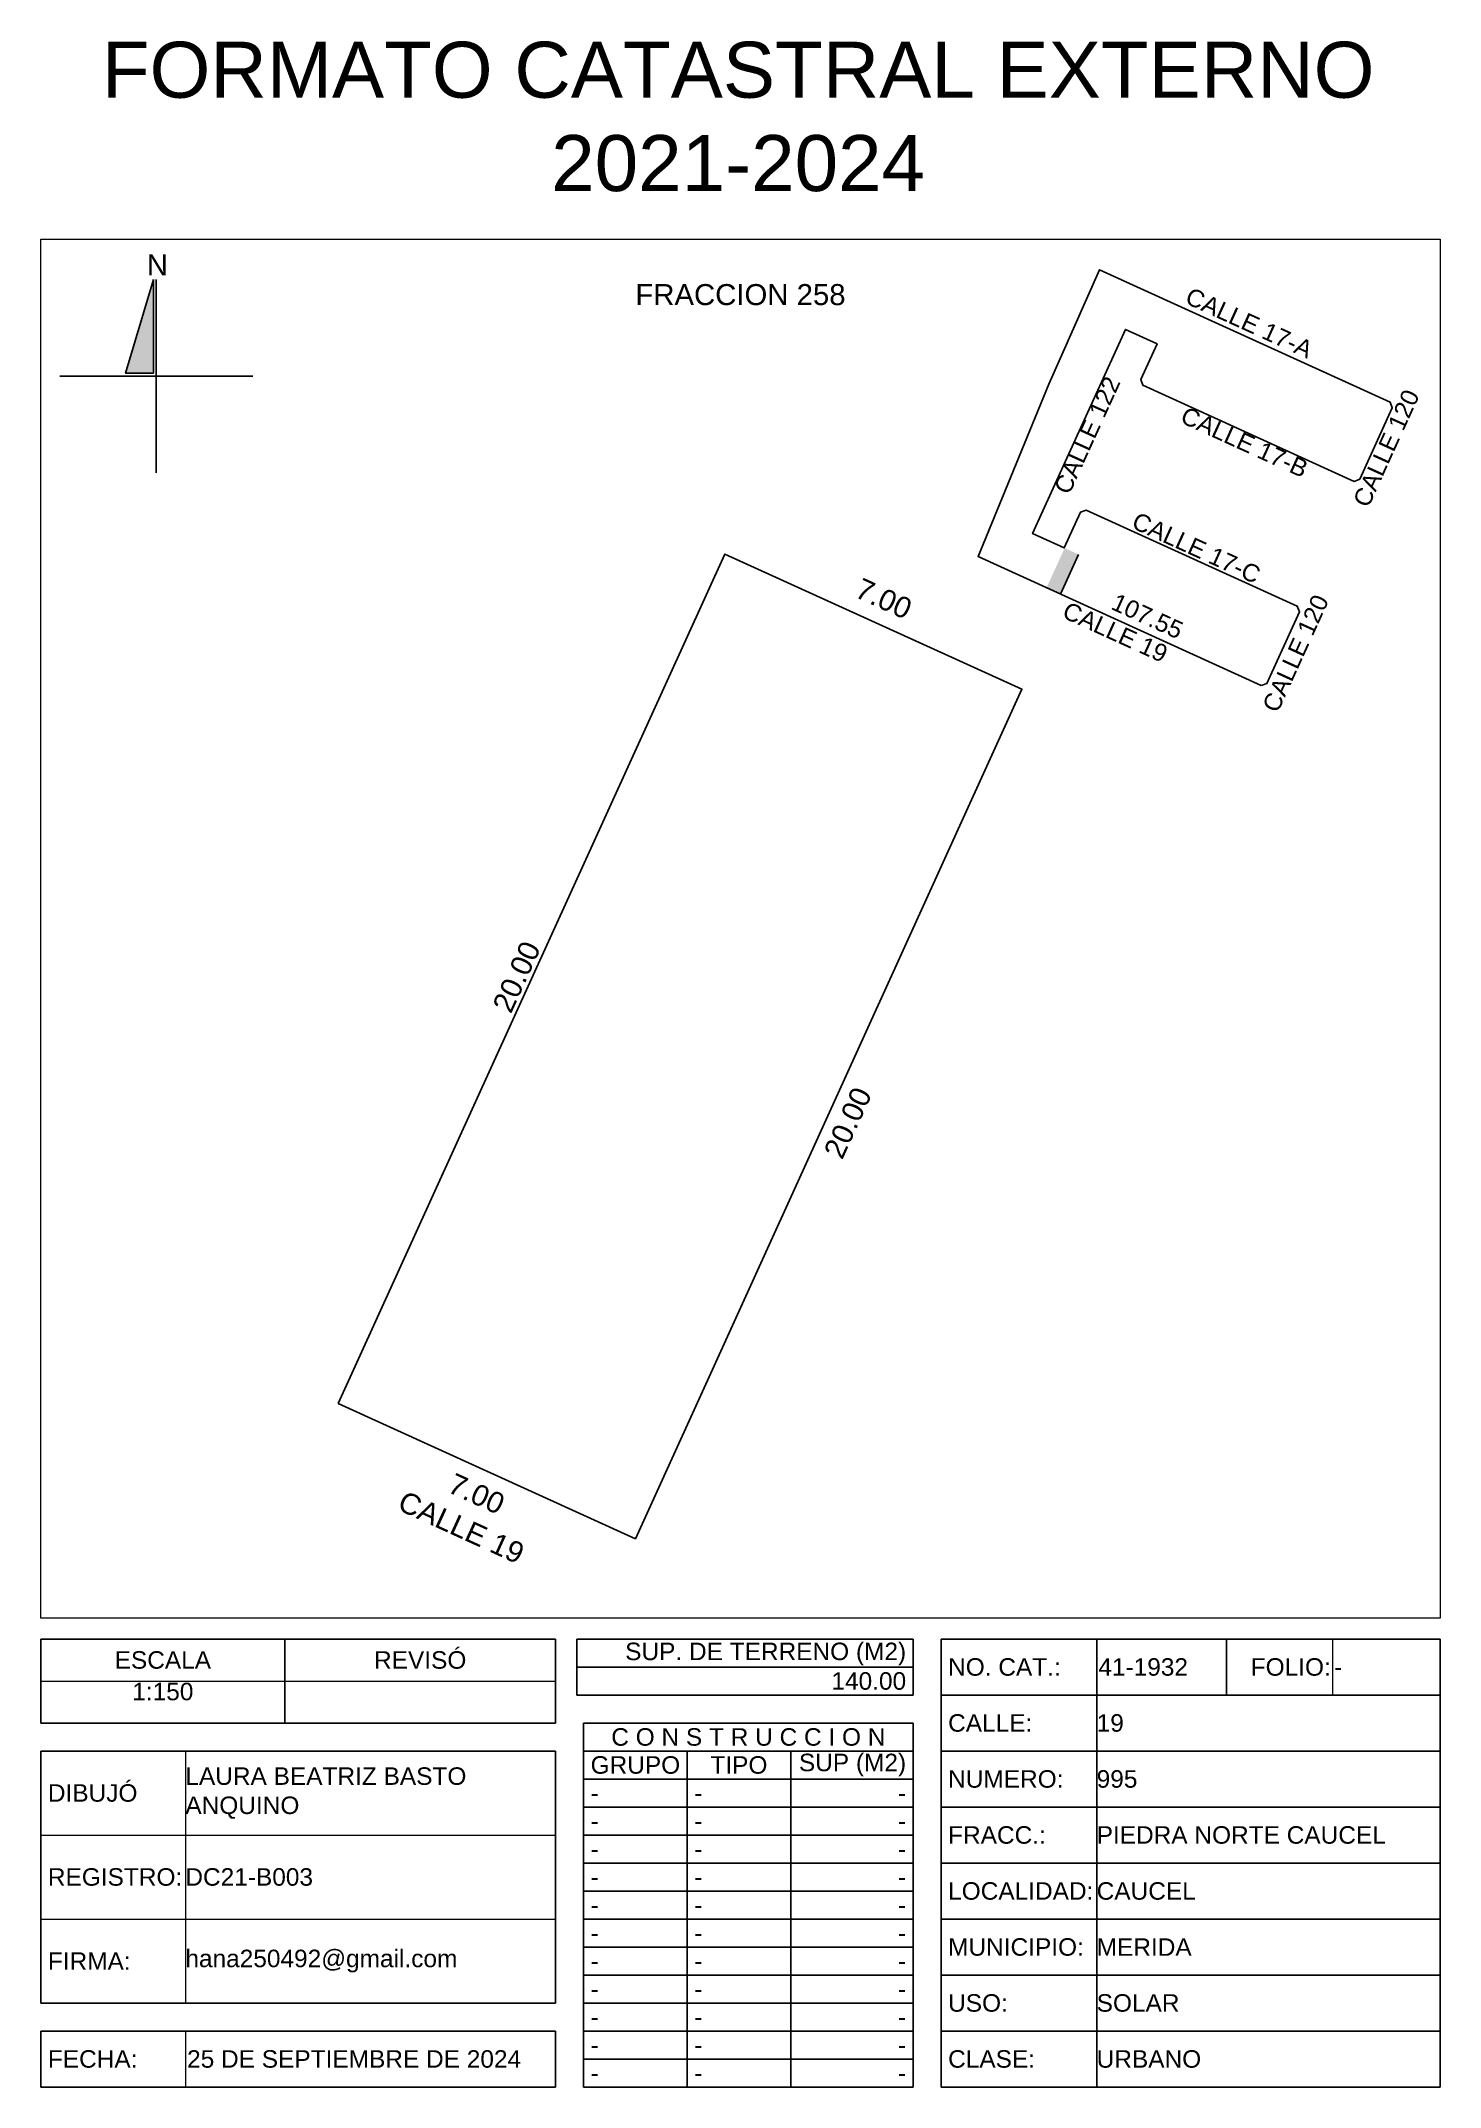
# Model space of a CAD drawing. Header units: inches. Extents: x 163.5 to 193.5, y 30.1 to 74.
import ezdxf

# ---------------------------------------------------------------- set-up
doc = ezdxf.new("R2010")
doc.units = ezdxf.units.IN
doc.header["$MEASUREMENT"] = 0
doc.layers.add('_DIV LOTES', color=7, linetype='Continuous')
doc.styles.add('Formato', font='arial.ttf')
doc.styles.add('Localizacion', font='arial.ttf')
doc.styles.get("Standard").update_dxf_attribs({"font": 'arial.ttf'})
doc.styles.add('Terreno', font='arial.ttf')
doc.dimstyles.new('T-100', dxfattribs={"dimscale": 0, "dimtxt": 0.45, "dimasz": 0.18, "dimexe": 0.18, "dimexo": 0.0625, "dimgap": 0.0905, "dimtad": 0, "dimzin": 1, "dimdsep": 46, "dimtxsty": 'Terreno', "dimblk": 'NONE', "dimcen": 0, "dimse1": 1, "dimse2": 1, "dimsd1": 1, "dimsd2": 1, "dimclrt": 256, "dimadec": 0, "dimazin": 0, "dimtfac": 1, "dimtix": 1, "dimtofl": 0, "dimtmove": 2, "dimatfit": 3, "dimldrblk": 'NONE', "dimfxl": 1, "dimtolj": 1, "dimarcsym": 0})
doc.dimstyles.new('U-100', dxfattribs={"dimscale": 0, "dimtxt": 0.375, "dimasz": 0.18, "dimexe": 0.18, "dimexo": 0.0625, "dimgap": 0.0905, "dimtad": 0, "dimzin": 1, "dimdsep": 46, "dimtxsty": 'Terreno', "dimblk": 'NONE', "dimcen": 0, "dimse1": 1, "dimse2": 1, "dimsd1": 1, "dimsd2": 1, "dimclrt": 256, "dimadec": 0, "dimazin": 0, "dimtfac": 1, "dimtix": 1, "dimtofl": 0, "dimtmove": 2, "dimatfit": 3, "dimldrblk": 'NONE', "dimfxl": 1, "dimtolj": 1, "dimarcsym": 0})

# ---------------------------------------------------------------- blocks, each defined once
blk = doc.blocks.new('*T4')
at = {"color": 0, "linetype": 'ByBlock', "lineweight": -2, "transparency": 16777216}
for p, q in [((0, 0), (11.036, 0)), ((0, 0), (0, -1.8)), ((5.23, 0), (5.23, -1.8)), ((11.036, 0), (11.036, -1.8)), ((0, -1.8), (11.036, -1.8))]:
    blk.add_line(p, q, dxfattribs=at)
at = {"layer": 'Defpoints', "color": 8, "linetype": 'ByBlock', "lineweight": 0, "transparency": 16777216}
blk.add_line((0, -0.9), (11.036, -0.9), dxfattribs=at)
at = {"color": 0, "lineweight": 18, "transparency": 16777216, "char_height": 0.375}
for s, insert, width, attachment_point in [('{\\C256;ESCALA}', (2.615, -0.45), 5.15762, 5), ('REVISÓ', (8.133, -0.45), 5.73486, 5), ('1:150', (2.615, -0.936), 5.15762, 2)]:
    blk.add_mtext(s, dxfattribs=dict(at, insert=insert, width=width, attachment_point=attachment_point))
blk = doc.blocks.new('*T5')
at = {"color": 0, "lineweight": -2, "transparency": 16777216}
for p, q in [((0, 0), (7.21, 0)), ((0, 0), (0, -0.6)), ((7.21, 0), (7.21, -0.6)), ((0, -0.6), (7.21, -0.6))]:
    blk.add_line(p, q, dxfattribs=at)
at = {"color": 0, "lineweight": 18, "transparency": 16777216, "insert": (7.06, -0.3), "char_height": 0.375, "width": 6.90975, "attachment_point": 6}
blk.add_mtext('140.00', dxfattribs=at)
blk = doc.blocks.new('*T6')
at = {"color": 0, "lineweight": -2, "transparency": 16777216}
for p, q in [((0, 0), (7.21, 0)), ((0, 0), (0, -0.6)), ((7.21, 0), (7.21, -0.6)), ((0, -0.6), (7.21, -0.6))]:
    blk.add_line(p, q, dxfattribs=at)
at = {"color": 0, "lineweight": 18, "transparency": 16777216, "insert": (7.06, -0.564), "char_height": 0.375, "width": 6.90975, "attachment_point": 9}
blk.add_mtext('{\\C256;  SUP. DE TERRENO (M2)   }', dxfattribs=at)
blk = doc.blocks.new('*T7')
at = {"color": 0, "lineweight": -2, "transparency": 16777216}
for p, q in [((0, 0), (3.336, 0)), ((0, 0), (0, -9.6)), ((0, -1.2), (3.336, -1.2)), ((0, -2.4), (3.336, -2.4)), ((0, -3.6), (3.336, -3.6)), ((0, -4.8), (3.336, -4.8)), ((0, -6), (3.336, -6)), ((0, -7.2), (3.336, -7.2)), ((0, -8.4), (3.336, -8.4)), ((0, -9.6), (3.336, -9.6))]:
    blk.add_line(p, q, dxfattribs=at)
at = {"layer": 'Defpoints', "color": 8, "linetype": 'ByBlock', "lineweight": 0, "transparency": 16777216}
blk.add_line((3.336, 0), (3.336, -9.6), dxfattribs=at)
at = {"color": 0, "lineweight": 18, "transparency": 16777216, "char_height": 0.375, "width": 3.03551, "attachment_point": 4, "style": 'Formato'}
for s, insert in [('NO. CAT.:', (0.15, -0.6)), ('CALLE:', (0.15, -1.8)), ('NUMERO:', (0.15, -3)), ('FRACC.:', (0.15, -4.2)), ('LOCALIDAD:', (0.15, -5.4)), ('MUNICIPIO:', (0.15, -6.6)), ('CLASE:', (0.15, -9))]:
    blk.add_mtext(s, dxfattribs=dict(at, insert=insert))
at = {"color": 0, "lineweight": 18, "transparency": 16777216, "insert": (0.15, -7.8), "char_height": 0.375, "width": 3.03551, "attachment_point": 4}
blk.add_mtext('USO:', dxfattribs=at)
blk = doc.blocks.new('*T8')
at = {"color": 0, "lineweight": -2, "transparency": 16777216}
for p, q in [((0, 0), (7.363, 0)), ((7.363, 0), (7.363, -8.4)), ((0, -1.2), (7.363, -1.2)), ((0, -2.4), (7.363, -2.4)), ((0, -3.6), (7.363, -3.6)), ((0, -4.8), (7.363, -4.8)), ((0, -6), (7.363, -6)), ((0, -7.2), (7.363, -7.2)), ((0, -8.4), (7.363, -8.4))]:
    blk.add_line(p, q, dxfattribs=at)
at = {"layer": 'Defpoints', "color": 8, "linetype": 'ByBlock', "lineweight": 0, "transparency": 16777216}
blk.add_line((0, 0), (0, -8.4), dxfattribs=at)
at = {"color": 0, "lineweight": 18, "transparency": 16777216, "char_height": 0.375, "width": 7.363, "attachment_point": 4}
for s, insert in [('19', (0, -0.6)), ('995', (0, -1.8)), ('PIEDRA NORTE CAUCEL', (0, -3)), ('CAUCEL', (0, -4.2)), ('MERIDA', (0, -5.4)), ('SOLAR', (0, -6.6)), ('URBANO', (0, -7.8))]:
    blk.add_mtext(s, dxfattribs=dict(at, insert=insert))
blk = doc.blocks.new('*T9')
at = {"color": 0, "lineweight": -2, "transparency": 16777216}
for p, q in [((0, 0), (2.782, 0)), ((2.782, 0), (2.782, -1.2)), ((0, -1.2), (2.782, -1.2))]:
    blk.add_line(p, q, dxfattribs=at)
at = {"layer": 'Defpoints', "color": 8, "linetype": 'ByBlock', "lineweight": 0, "transparency": 16777216}
blk.add_line((0, 0), (0, -1.2), dxfattribs=at)
at = {"color": 0, "lineweight": 18, "transparency": 16777216, "insert": (0.036, -0.6), "char_height": 0.375, "width": 2.7103, "attachment_point": 4}
blk.add_mtext('41-1932', dxfattribs=at)
blk = doc.blocks.new('*T10')
at = {"color": 0, "lineweight": -2, "transparency": 16777216}
for p, q in [((0, 0), (2.273, 0)), ((0, 0), (0, -1.2)), ((0, -1.2), (2.273, -1.2))]:
    blk.add_line(p, q, dxfattribs=at)
at = {"layer": 'Defpoints', "color": 8, "linetype": 'ByBlock', "lineweight": 0, "transparency": 16777216}
blk.add_line((2.273, 0), (2.273, -1.2), dxfattribs=at)
at = {"color": 0, "lineweight": 18, "transparency": 16777216, "insert": (2.237, -0.6), "char_height": 0.375, "width": 2.2007, "attachment_point": 6}
blk.add_mtext(' FOLIO:', dxfattribs=at)
blk = doc.blocks.new('*T11')
at = {"color": 0, "lineweight": -2, "transparency": 16777216}
for p, q in [((0, 0), (2.308, 0)), ((2.308, 0), (2.308, -1.2)), ((0, -1.2), (2.308, -1.2))]:
    blk.add_line(p, q, dxfattribs=at)
at = {"layer": 'Defpoints', "color": 8, "linetype": 'ByBlock', "lineweight": 0, "transparency": 16777216}
blk.add_line((0, 0), (0, -1.2), dxfattribs=at)
at = {"color": 0, "lineweight": 18, "transparency": 16777216, "insert": (0.036, -0.6), "char_height": 0.375, "width": 2.236, "attachment_point": 4}
blk.add_mtext('-', dxfattribs=at)
blk = doc.blocks.new('*T12')
at = {"color": 0, "lineweight": -2, "transparency": 16777216}
for p, q in [((0, 0), (3.098, 0)), ((0, 0), (0, -1.2)), ((0, -1.2), (3.098, -1.2))]:
    blk.add_line(p, q, dxfattribs=at)
at = {"layer": 'Defpoints', "color": 8, "linetype": 'ByBlock', "lineweight": 0, "transparency": 16777216}
blk.add_line((3.098, 0), (3.098, -1.2), dxfattribs=at)
at = {"color": 0, "lineweight": 18, "transparency": 16777216, "insert": (0.15, -0.6), "char_height": 0.375, "width": 2.79829, "attachment_point": 4}
blk.add_mtext('{\\C256;FECHA:}', dxfattribs=at)
blk = doc.blocks.new('*T13')
at = {"color": 0, "lineweight": -2, "transparency": 16777216}
for p, q in [((0, 0), (7.938, 0)), ((7.938, 0), (7.938, -1.2)), ((0, -1.2), (7.938, -1.2))]:
    blk.add_line(p, q, dxfattribs=at)
at = {"layer": 'Defpoints', "color": 8, "linetype": 'ByBlock', "lineweight": 0, "transparency": 16777216}
blk.add_line((0, 0), (0, -1.2), dxfattribs=at)
at = {"color": 0, "lineweight": 18, "transparency": 16777216, "insert": (0.036, -0.6), "char_height": 0.375, "width": 7.86619, "attachment_point": 4}
blk.add_mtext('{\\C256;25 DE SEPTIEMBRE DE 2024}', dxfattribs=at)
blk = doc.blocks.new('*T14')
at = {"color": 0, "lineweight": -2, "transparency": 16777216}
for p, q in [((0, 0), (7.065, 0)), ((0, 0), (0, -7.8)), ((7.065, 0), (7.065, -7.8)), ((0, -0.6), (7.065, -0.6)), ((2.22, -0.6), (2.22, -7.8)), ((4.44, -0.6), (4.44, -7.8)), ((0, -1.2), (7.065, -1.2)), ((0, -1.8), (7.065, -1.8)), ((0, -2.4), (7.065, -2.4)), ((0, -3), (7.065, -3)), ((0, -3.6), (7.065, -3.6)), ((0, -4.2), (7.065, -4.2)), ((0, -4.8), (7.065, -4.8)), ((0, -5.4), (7.065, -5.4)), ((0, -6), (7.065, -6)), ((0, -6.6), (7.065, -6.6)), ((0, -7.2), (7.065, -7.2)), ((0, -7.8), (7.065, -7.8))]:
    blk.add_line(p, q, dxfattribs=at)
at = {"color": 0, "lineweight": 18, "transparency": 16777216, "char_height": 0.375}
for s, insert, width, attachment_point in [('{\\C256;C O N S T R U C C I O N}', (3.532, -0.3), 7.065, 5), ('GRUPO', (1.11, -0.9), 2.22, 5), ('TIPO', (3.33, -0.9), 2.22, 5), ('SUP (M2)', (6.915, -0.9), 2.325, 6), ('-', (0.15, -1.5), 1.92, 4), ('-', (2.37, -1.5), 1.92, 4), ('-', (0.15, -2.1), 1.92, 4), ('-', (2.37, -2.1), 1.92, 4), ('-', (0.15, -2.7), 1.92, 4), ('-', (2.37, -2.7), 1.92, 4), ('-', (0.15, -3.3), 1.92, 4), ('-', (2.37, -3.3), 1.92, 4), ('-', (0.15, -3.9), 1.92, 4), ('-', (2.37, -3.9), 1.92, 4), ('-', (0.15, -4.5), 1.92, 4), ('-', (2.37, -4.5), 1.92, 4), ('-', (0.15, -5.1), 1.92, 4), ('-', (2.37, -5.1), 1.92, 4), ('-', (0.15, -5.7), 1.92, 4), ('-', (2.37, -5.7), 1.92, 4), ('-', (0.15, -6.3), 1.92, 4), ('-', (2.37, -6.3), 1.92, 4), ('-', (0.15, -6.9), 1.92, 4), ('-', (2.37, -6.9), 1.92, 4), ('-', (0.15, -7.5), 1.92, 4), ('-', (2.37, -7.5), 1.92, 4), ('-', (6.915, -7.5), 2.325, 6)]:
    blk.add_mtext(s, dxfattribs=dict(at, insert=insert, width=width, attachment_point=attachment_point))
at = {"color": 0, "lineweight": 18, "transparency": 16777216, "char_height": 0.375, "width": 2.325, "attachment_point": 6, "style": 'Formato'}
for insert in [(6.915, -1.5), (6.915, -2.1), (6.915, -2.7), (6.915, -3.3), (6.915, -3.9), (6.915, -4.5), (6.915, -5.1), (6.915, -5.7), (6.915, -6.3), (6.915, -6.9)]:
    blk.add_mtext('-', dxfattribs=dict(at, insert=insert))
blk = doc.blocks.new('*T15')
at = {"color": 0, "lineweight": -2, "transparency": 16777216}
for p, q in [((0, 0), (11.036, 0)), ((0, 0), (0, -5.4)), ((11.036, 0), (11.036, -5.4)), ((0, -5.4), (11.036, -5.4))]:
    blk.add_line(p, q, dxfattribs=at)
at = {"layer": 'Defpoints', "color": 8, "linetype": 'ByBlock', "lineweight": 0, "transparency": 16777216}
for p, q in [((3.098, 0), (3.098, -5.4)), ((0, -1.8), (11.036, -1.8)), ((0, -3.6), (11.036, -3.6))]:
    blk.add_line(p, q, dxfattribs=at)
at = {"color": 0, "lineweight": 18, "transparency": 16777216, "char_height": 0.375, "width": 7.93819, "attachment_point": 4, "style": 'Formato'}
for s, insert in [('LAURA BEATRIZ BASTO ANQUINO', (3.098, -0.9)), ('DC21-B003', (3.098, -2.7)), ('hana250492@gmail.com', (3.098, -4.5))]:
    blk.add_mtext(s, dxfattribs=dict(at, insert=insert))
at = {"color": 0, "lineweight": 18, "transparency": 16777216, "char_height": 0.375, "width": 2.79829, "attachment_point": 4}
for s, insert in [('DIBUJÓ', (0.15, -0.9)), ('REGISTRO:', (0.15, -2.7)), ('FIRMA:', (0.15, -4.5))]:
    blk.add_mtext(s, dxfattribs=dict(at, insert=insert))
blk = doc.blocks.new('Norte')
blk.add_hatch(color=256).paths.add_polyline_path([(2254.291, 2179.168), (2254.691, 2179.168), (2254.691, 2180.508)])
for p, q in [((2254.731, 2180.508), (2254.731, 2177.748)), ((2253.351, 2179.128), (2256.111, 2179.128))]:
    blk.add_line(p, q)
blk.add_lwpolyline([(2254.691, 2180.508), (2254.291, 2179.168), (2254.691, 2179.168)], close=True)
at = {"insert": (2254.595, 2180.866), "char_height": 0.3, "width": 0.27128, "attachment_point": 1, "style": 'Localizacion'}
blk.add_mtext('N', dxfattribs=at)
blk = doc.blocks.new('*D19')
at = {"layer": 'Defpoints', "color": 0, "transparency": 16777216}
for p in [(186.477, 69.651), (186.218, 69.082), (192.448, 66.246)]:
    blk.add_point(p, dxfattribs=at)
at = {"transparency": 16777216, "insert": (189.425, 67.943), "char_height": 0.375, "attachment_point": 5, "rotation": 335.528, "style": 'Terreno'}
blk.add_mtext('\\A1;CALLE 17-A', dxfattribs=at)
blk = doc.blocks.new('_None')
blk = doc.blocks.new('*D20')
at = {"layer": 'Defpoints', "color": 0, "transparency": 16777216}
for p in [(183.612, 62.936), (189.683, 60.173), (189.482, 59.73)]:
    blk.add_point(p, dxfattribs=at)
at = {"transparency": 16777216, "insert": (186.553, 61.316), "char_height": 0.375, "attachment_point": 5, "rotation": 335.528, "style": 'Terreno'}
blk.add_mtext('\\A1;CALLE 19', dxfattribs=at)
blk = doc.blocks.new('*D21')
at = {"layer": 'Defpoints', "color": 0, "transparency": 16777216}
for p in [(190.502, 61.751), (190.77, 61.629), (189.804, 60.218)]:
    blk.add_point(p, dxfattribs=at)
at = {"transparency": 16777216, "insert": (190.421, 60.862), "char_height": 0.375, "attachment_point": 5, "rotation": 65.528, "style": 'Terreno'}
blk.add_mtext('\\A1;CALLE 120', dxfattribs=at)
blk = doc.blocks.new('*D22')
at = {"layer": 'Defpoints', "color": 0, "transparency": 16777216}
for p in [(186.029, 64.153), (185.929, 63.932), (190.457, 61.872)]:
    blk.add_point(p, dxfattribs=at)
at = {"transparency": 16777216, "insert": (188.293, 63.122), "char_height": 0.375, "attachment_point": 5, "rotation": 335.528, "style": 'Terreno'}
blk.add_mtext('\\A1;CALLE 17-C', dxfattribs=at)
blk = doc.blocks.new('*D23')
at = {"layer": 'Defpoints', "color": 0, "transparency": 16777216}
for p in [(186.771, 67.805), (186.948, 67.724), (184.78, 63.43)]:
    blk.add_point(p, dxfattribs=at)
at = {"transparency": 16777216, "insert": (185.952, 65.537), "char_height": 0.375, "attachment_point": 5, "rotation": 65.528, "style": 'Terreno'}
blk.add_mtext('\\A1;CALLE 122', dxfattribs=at)
blk = doc.blocks.new('*D24')
at = {"layer": 'Defpoints', "color": 0, "transparency": 16777216}
for p in [(187.147, 66.608), (191.674, 64.547), (191.588, 64.356)]:
    blk.add_point(p, dxfattribs=at)
at = {"transparency": 16777216, "insert": (189.324, 65.387), "char_height": 0.375, "attachment_point": 5, "rotation": 335.528, "style": 'Terreno'}
blk.add_mtext('\\A1;CALLE 17-B', dxfattribs=at)
blk = doc.blocks.new('*D25')
at = {"layer": 'Defpoints', "color": 0, "transparency": 16777216}
for p in [(192.493, 66.126), (192.714, 66.025), (191.795, 64.593)]:
    blk.add_point(p, dxfattribs=at)
at = {"transparency": 16777216, "insert": (192.365, 65.258), "char_height": 0.375, "attachment_point": 5, "rotation": 65.528, "style": 'Terreno'}
blk.add_mtext('\\A1;CALLE 120', dxfattribs=at)
blk = doc.blocks.new('*D26')
at = {"layer": 'Defpoints', "color": 0, "transparency": 16777216}
for p in [(184.521, 62.522), (189.683, 60.173), (189.825, 60.483)]:
    blk.add_point(p, dxfattribs=at)
at = {"transparency": 16777216, "insert": (187.243, 61.658), "char_height": 0.375, "attachment_point": 5, "rotation": 335.528, "style": 'Terreno'}
blk.add_mtext('\\A1;107.55', dxfattribs=at)
blk = doc.blocks.new('*D27')
at = {"layer": 'Defpoints', "color": 0, "transparency": 16777216}
for p in [(177.265, 63.408), (178.18, 62.991), (169.895, 44.788)]:
    blk.add_point(p, dxfattribs=at)
at = {"transparency": 16777216, "insert": (173.719, 53.931), "char_height": 0.45, "attachment_point": 5, "rotation": 65.528, "style": 'Terreno'}
blk.add_mtext('\\A1;20.00', dxfattribs=at)
blk = doc.blocks.new('*D28')
at = {"layer": 'Defpoints', "color": 0, "transparency": 16777216}
for p in [(169.895, 44.788), (169.674, 44.301), (176.266, 41.888)]:
    blk.add_point(p, dxfattribs=at)
at = {"transparency": 16777216, "insert": (172.859, 42.851), "char_height": 0.45, "attachment_point": 5, "rotation": 335.528, "style": 'Terreno'}
blk.add_mtext('\\A1;7.00', dxfattribs=at)
blk = doc.blocks.new('*D29')
at = {"layer": 'Defpoints', "color": 0, "transparency": 16777216}
for p in [(169.895, 44.788), (169.346, 43.582), (176.266, 41.888)]:
    blk.add_point(p, dxfattribs=at)
at = {"transparency": 16777216, "insert": (172.532, 42.132), "char_height": 0.45, "attachment_point": 5, "rotation": 335.528, "style": 'Terreno'}
blk.add_mtext('\\A1;CALLE 19', dxfattribs=at)
blk = doc.blocks.new('*D30')
at = {"layer": 'Defpoints', "color": 0, "transparency": 16777216}
for p in [(178.18, 62.991), (184.775, 60.583), (184.551, 60.092)]:
    blk.add_point(p, dxfattribs=at)
at = {"transparency": 16777216, "insert": (181.59, 62.033), "char_height": 0.45, "attachment_point": 5, "rotation": 335.528, "style": 'Terreno'}
blk.add_mtext('\\A1;7.00', dxfattribs=at)
blk = doc.blocks.new('*D31')
at = {"layer": 'Defpoints', "color": 0, "transparency": 16777216}
for p in [(184.551, 60.092), (176.266, 41.888), (176.678, 41.701)]:
    blk.add_point(p, dxfattribs=at)
at = {"transparency": 16777216, "insert": (180.821, 50.802), "char_height": 0.45, "attachment_point": 5, "rotation": 65.528, "style": 'Terreno'}
blk.add_mtext('\\A1;20.00', dxfattribs=at)
blk = doc.blocks.new('*D34')
at = {"layer": 'Defpoints', "color": 0, "transparency": 16777216}
for p in [(163.518, 69.739), (193.518, 69.739), (193.518, 68.547)]:
    blk.add_point(p, dxfattribs=at)
at = {"transparency": 16777216, "insert": (178.518, 68.547), "char_height": 0.45, "width": 5.55464, "attachment_point": 5, "style": 'Terreno'}
blk.add_mtext('\\A1;FRACCION 258', dxfattribs=at)

msp = doc.modelspace()

# ---------------------------------------------------------------- hatches: boundary and pattern name
h = msp.add_hatch(color=256)
h.dxf.hatch_style = 1
h.paths.add_polyline_path([(185.766, 62.983), (185.469, 63.118), (185.082, 62.269), (185.38, 62.134)])

# ---------------------------------------------------------------- linework, layer by layer
at = {"lineweight": 18}
msp.add_lwpolyline([(163.518, 69.739), (193.518, 69.739), (193.518, 40.189), (163.518, 40.189)], close=True, dxfattribs=at)
at = {"layer": '_DIV LOTES'}
msp.add_line((185.766, 62.983), (185.38, 62.134), dxfattribs=at)
for points in [[(189.683, 60.173), (189.804, 60.218), (190.502, 61.751), (190.457, 61.872), (185.929, 63.932), (185.808, 63.887), (185.459, 63.121), (184.78, 63.43), (186.771, 67.805), (187.451, 67.495), (187.102, 66.729), (187.147, 66.608), (191.674, 64.547), (191.795, 64.593), (192.493, 66.126), (192.448, 66.246), (186.218, 69.082), (185.129, 66.629), (183.612, 62.936), (189.683, 60.173)], [(169.895, 44.788), (178.18, 62.991), (184.551, 60.092), (176.266, 41.888), (169.895, 44.788)]]:
    msp.add_lwpolyline(points, dxfattribs=at)

# ---------------------------------------------------------------- block references
at = {"lineweight": 25, "xscale": 1.5, "yscale": 1.5, "zscale": 1.5}
msp.add_blockref('Norte', (-3216.104, -3201.888), dxfattribs=at)
for name, p in [('*T4', (163.518, 39.739)), ('*T6', (175.01, 39.739)), ('*T7', (182.82, 39.739)), ('*T9', (186.155, 39.739)), ('*T10', (188.938, 39.739)), ('*T11', (191.21, 39.739)), ('*T5', (175.01, 39.139)), ('*T8', (186.155, 38.539)), ('*T14', (175.155, 37.939)), ('*T15', (163.518, 37.339)), ('*T12', (163.518, 31.339)), ('*T13', (166.617, 31.339))]:
    msp.add_blockref(name, p)

# ---------------------------------------------------------------- texts
at = {"lineweight": 18, "insert": (178.468, 72.36), "char_height": 1.2, "width": 31.23058, "attachment_point": 5, "style": 'Formato'}
msp.add_mtext('\\A1;FORMATO CATASTRAL EXTERNO 2021-2024', dxfattribs=at)

# ---------------------------------------------------------------- dimensions: what is measured, and where the dimension line sits
dim = msp.add_linear_dim(base=(193.518, 68.547), p1=(163.518, 69.739), p2=(193.518, 69.739), text='FRACCION 258', dimstyle='T-100', override={"dimscale": 1})
dim.commit()
dim.dimension.update_dxf_attribs({"geometry": '*D34', "text_midpoint": (178.518, 68.547)})
for base, p1, p2, angle, text, picture, middle in [((186.477, 69.651), (192.448, 66.246), (186.218, 69.082), 155.528, 'CALLE 17-A', '*D19', (189.425, 67.943)), ((189.482, 59.73), (183.612, 62.936), (189.683, 60.173), 335.528, 'CALLE 19', '*D20', (186.553, 61.316))]:
    dim = msp.add_linear_dim(base=base, p1=p1, p2=p2, angle=angle, text=text, dimstyle='U-100', override={"dimscale": 1})
    dim.commit()
    dim.dimension.update_dxf_attribs({"geometry": picture, "text_midpoint": middle, "dimtype": 161})
for p1, p2, distance, text, dimstyle, picture, middle in [((184.78, 63.43), (186.771, 67.805), -0.194, 'CALLE 122', 'U-100', '*D23', (185.952, 65.537)), ((187.147, 66.608), (191.674, 64.547), -0.21, 'CALLE 17-B', 'U-100', '*D24', (189.324, 65.387)), ((191.795, 64.593), (192.493, 66.126), -0.243, 'CALLE 120', 'U-100', '*D25', (192.365, 65.258)), ((190.457, 61.872), (185.929, 63.932), -0.242, 'CALLE 17-C', 'U-100', '*D22', (188.293, 63.122)), ((184.521, 62.522), (189.683, 60.173), 0.341, '107.55', 'U-100', '*D26', (187.243, 61.658)), ((189.804, 60.218), (190.502, 61.751), -0.295, 'CALLE 120', 'U-100', '*D21', (190.421, 60.862)), ((176.266, 41.888), (169.895, 44.788), 1.325, 'CALLE 19', 'T-100', '*D29', (172.532, 42.132))]:
    dim = msp.add_aligned_dim(p1=p1, p2=p2, distance=distance, text=text, dimstyle=dimstyle, override={"dimscale": 1})
    dim.commit()
    dim.dimension.update_dxf_attribs({"geometry": picture, "text_midpoint": middle})
dim = msp.add_linear_dim(base=(177.265, 63.408), p1=(169.895, 44.788), p2=(178.18, 62.991), angle=65.528, dimstyle='T-100', override={"dimscale": 1})
dim.commit()
dim.dimension.update_dxf_attribs({"geometry": '*D27', "text_midpoint": (173.719, 53.931), "dimtype": 161})
for p1, p2, distance, picture, middle in [((178.18, 62.991), (184.551, 60.092), 0.541, '*D30', (181.59, 62.033)), ((184.551, 60.092), (176.266, 41.888), 0.453, '*D31', (180.821, 50.802)), ((176.266, 41.888), (169.895, 44.788), 0.535, '*D28', (172.859, 42.851))]:
    dim = msp.add_aligned_dim(p1=p1, p2=p2, distance=distance, dimstyle='T-100', override={"dimscale": 1})
    dim.commit()
    dim.dimension.update_dxf_attribs({"geometry": picture, "text_midpoint": middle})

doc.saveas('drawing.dxf')
